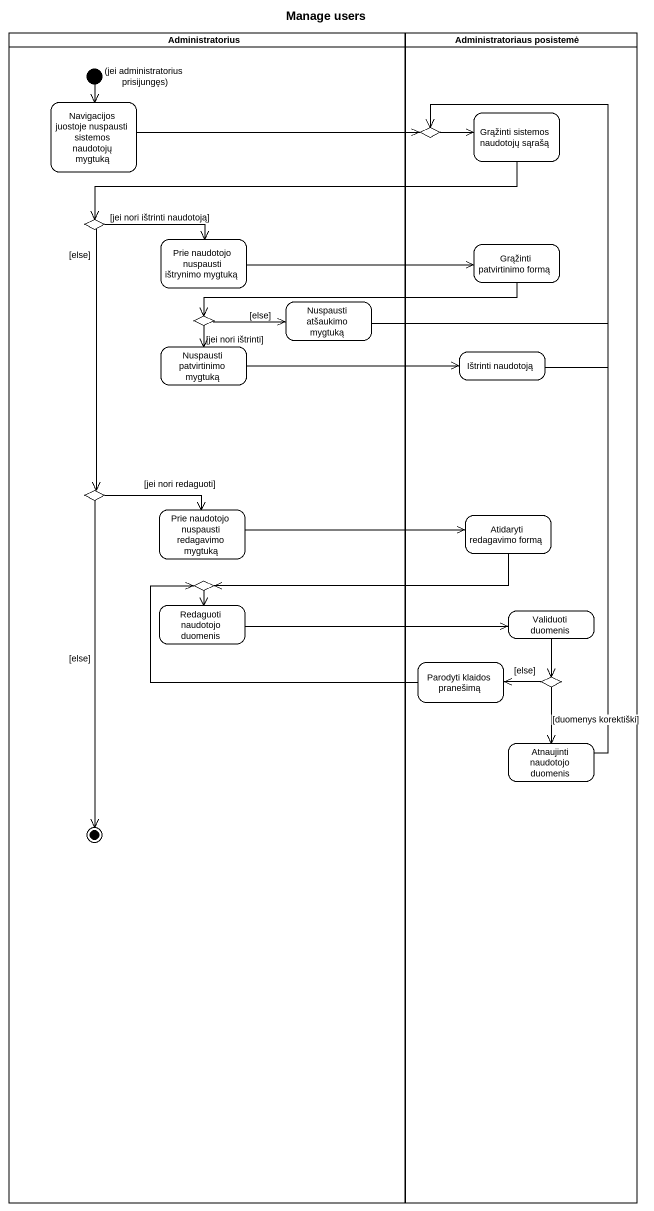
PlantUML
@startuml
title Manage users
hide empty description
state Administratorius <<partition>> {
  state "(jei administratorius prisijungęs)" as jei_administratorius <<start>>
  state "Navigacijos juostoje nuspausti sistemos naudotojų mygtuką" as Navigacijos_juostoje
  state choice2 <<choice>>
  state "Prie naudotojo nuspausti ištrynimo mygtuką" as Prie_naudotojo_nuspausti
  state choice3 <<choice>>
  state "Nuspausti atšaukimo mygtuką" as Nuspausti_atšaukimo_mygtuką
  state "Nuspausti patvirtinimo mygtuką" as Nuspausti_patvirtinimo
  state choice4 <<choice>>
  state "Prie naudotojo nuspausti redagavimo mygtuką" as Prie_naudotojo_nuspausti_2
  state choice5 <<choice>>
  state "Redaguoti naudotojo duomenis" as Redaguoti_naudotojo_duomenis
  choice4 --> [*] : [else]
}
state "Administratoriaus posistemė" as Administratoriaus_posistemė <<partition>> {
  state "Grąžinti sistemos naudotojų sąrašą" as Grąžinti_sistemos_naudotojų
  state choice1 <<choice>>
  state "Grąžinti patvirtinimo formą" as Grąžinti_patvirtinimo_formą
  state "Ištrinti naudotoją" as Ištrinti_naudotoją
  state "Atidaryti redagavimo formą" as Atidaryti_redagavimo_formą
  state "Validuoti duomenis" as Validuoti_duomenis
  state "Parodyti klaidos pranešimą" as Parodyti_klaidos_pranešimą
  state choice6 <<choice>>
  state "Atnaujinti naudotojo duomenis" as Atnaujinti_naudotojo
}
jei_administratorius --> Navigacijos_juostoje
Navigacijos_juostoje -right-> choice1
Grąžinti_sistemos_naudotojų -left-> choice2
choice1 -right-> Grąžinti_sistemos_naudotojų
choice2 -right-> Prie_naudotojo_nuspausti : [jei nori ištrinti naudotoją]
choice2 --> choice4 : [else]
Prie_naudotojo_nuspausti -right-> Grąžinti_patvirtinimo_formą
Grąžinti_patvirtinimo_formą -left-> choice3
choice3 -right-> Nuspausti_atšaukimo_mygtuką
choice3 --> Nuspausti_patvirtinimo : [jei nori ištrinti]
Nuspausti_atšaukimo_mygtuką -up-> choice1 : [else]
Nuspausti_patvirtinimo -right-> Ištrinti_naudotoją
Ištrinti_naudotoją -up-> choice1
choice4 -right-> Prie_naudotojo_nuspausti_2 : [jei nori redaguoti]
Prie_naudotojo_nuspausti_2 -right-> Atidaryti_redagavimo_formą
Atidaryti_redagavimo_formą -left-> choice5
choice5 --> Redaguoti_naudotojo_duomenis
Redaguoti_naudotojo_duomenis -right-> Validuoti_duomenis
Validuoti_duomenis --> choice6
Parodyti_klaidos_pranešimą -left-> choice5
choice6 -left-> Parodyti_klaidos_pranešimą : [else]
choice6 --> Atnaujinti_naudotojo : [duomenys korektiški]
Atnaujinti_naudotojo -up-> choice1
@enduml
